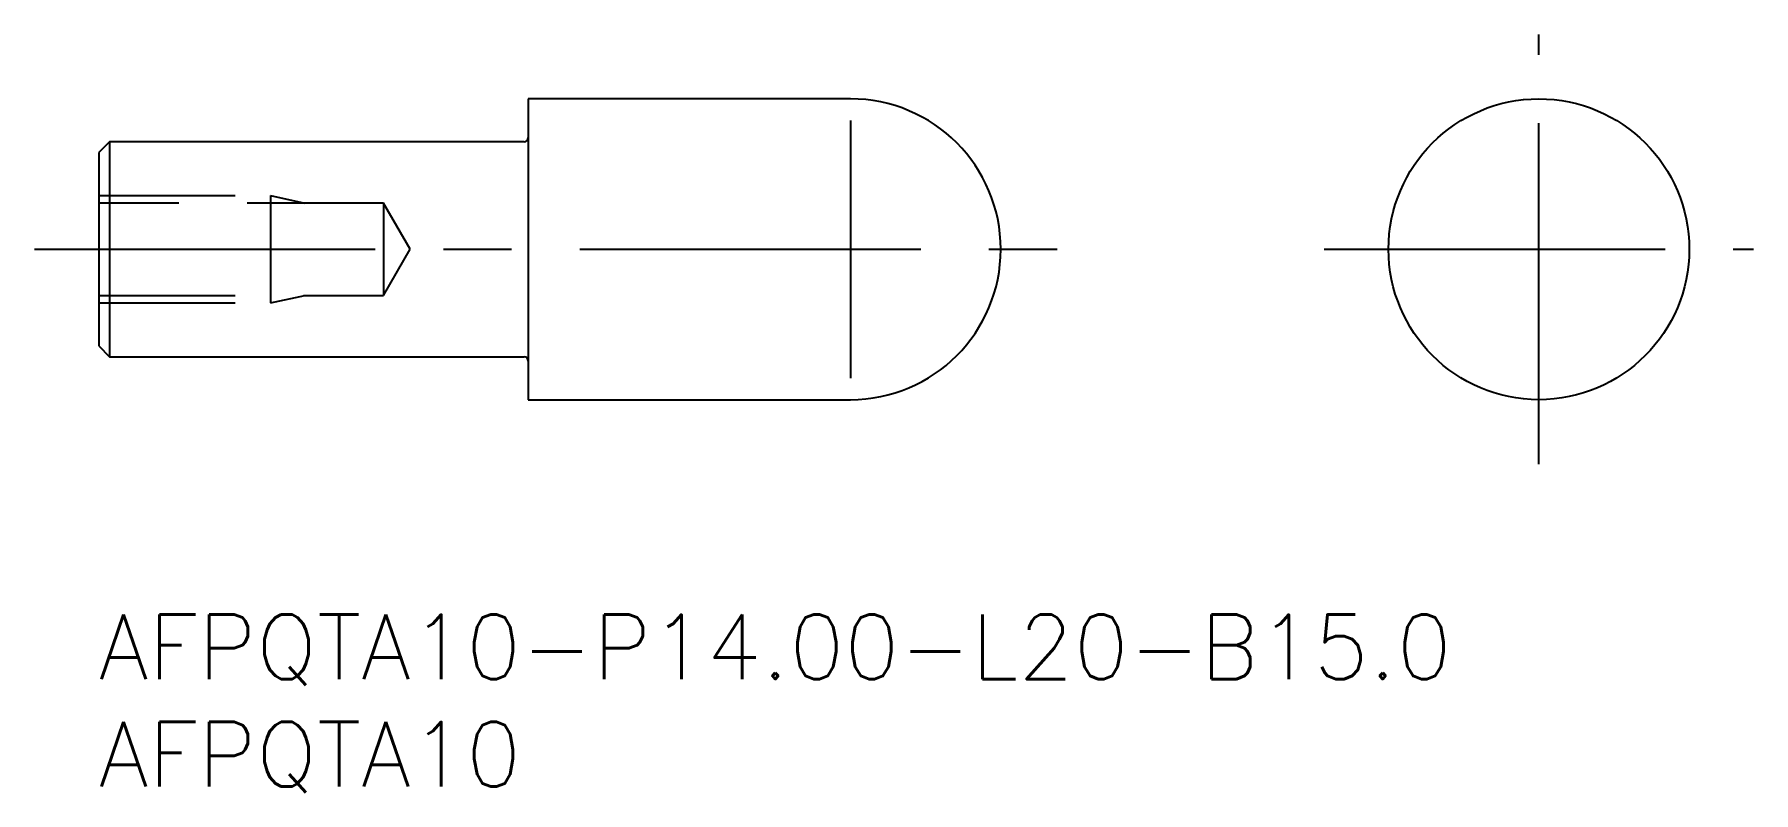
# Model space of a CAD drawing. Extents: x -3 to 77.1, y -8.3 to 27.
import ezdxf

# ---------------------------------------------------------------- set-up
doc = ezdxf.new("R2010")
doc.units = 0
doc.header["$LTSCALE"] = 0.5
doc.linetypes.add('CENTER', pattern=[50.8, 31.75, -6.35, 6.35, -6.35])
doc.linetypes.add('DASHED', pattern=[19.05, 12.7, -6.35])
for name, color, linetype in [('MSM_CENTER', 1, 'CENTER'), ('MSM_CONTINUOUS', 7, 'CONTINUOUS'), ('MSM_DASHED', 4, 'DASHED'), ('MSM_NARROW', 5, 'CONTINUOUS'), ('MSM_PART_NUMBER', 7, 'CONTINUOUS')]:
    doc.layers.add(name, color=color, linetype=linetype)
doc.styles.get("Standard").update_dxf_attribs({"font": 'txt.shx', "height": 3, "bigfont": 'bigfont.shx'})

# ---------------------------------------------------------------- blocks, each defined once
blk = doc.blocks.new('*U15')
at = {"layer": 'MSM_PART_NUMBER'}
blk.add_text('AFPQTA10-P14.00-L20-B15.0', height=3, dxfattribs=at).set_placement((0, -3))
blk = doc.blocks.new('*U16')
at = {"layer": 'MSM_PART_NUMBER'}
blk.add_text('AFPQTA10', height=3, dxfattribs=at).set_placement((0, -8))

msp = doc.modelspace()

# ---------------------------------------------------------------- linework, layer by layer
at = {"layer": 'MSM_CENTER'}
for p, q in [((67.059, 7), (67.059, 27)), ((-3, 17), (45, 17)), ((57.059, 17), (77.059, 17))]:
    msp.add_line(p, q, dxfattribs=at)
at = {"layer": 'MSM_CONTINUOUS'}
for p, q in [((35, 24), (20, 24)), ((20, 24), (20, 10)), ((0.5, 22), (0, 21.5)), ((19.8, 22), (0.5, 22)), ((0.5, 22), (0.5, 12)), ((0, 21.5), (0, 12.5)), ((0, 12.5), (0.5, 12)), ((0.5, 12), (19.8, 12)), ((20, 10), (35, 10))]:
    msp.add_line(p, q, dxfattribs=at)
msp.add_circle((67.059, 17), 7, dxfattribs=at)
for centre, radius, start, end in [((35, 17), 7, 270, 90), ((19.8, 22.2), 0.2, 270, 0), ((19.8, 11.8), 0.2, 0, 90)]:
    msp.add_arc(centre, radius, start, end, dxfattribs=at)
at = {"layer": 'MSM_DASHED'}
for p, q in [((0, 19.5), (8, 19.5)), ((8, 19.5), (8, 14.5)), ((8, 19.5), (9.6, 19.15)), ((13.259, 19.15), (0, 19.15)), ((14.5, 17), (13.259, 19.15)), ((13.259, 19.15), (13.259, 14.85)), ((13.259, 14.85), (14.5, 17)), ((0, 14.85), (13.259, 14.85)), ((0, 14.5), (8, 14.5)), ((8, 14.5), (9.6, 14.85))]:
    msp.add_line(p, q, dxfattribs=at)
at = {"layer": 'MSM_NARROW'}
msp.add_line((35, 23), (35, 11), dxfattribs=at)

# ---------------------------------------------------------------- block references
at = {"layer": 'MSM_CONTINUOUS'}
for name in ['*U15', '*U16']:
    msp.add_blockref(name, (0, 0), dxfattribs=at)

doc.saveas('drawing.dxf')
